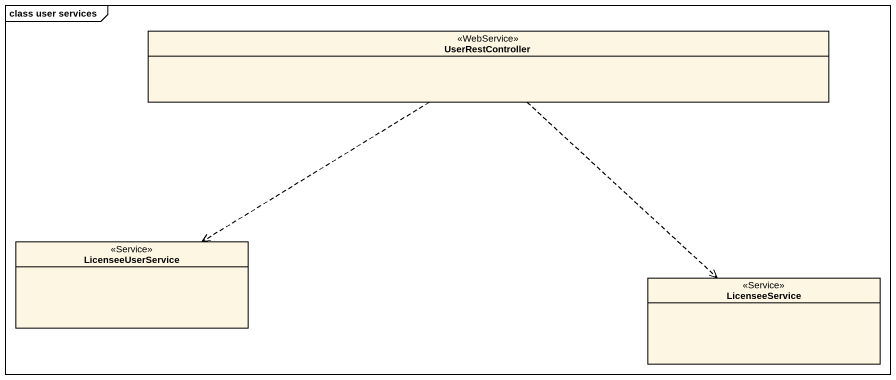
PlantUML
@startuml
mainframe class user services
hide circle
hide empty members
class UserRestController <<WebService>>
class LicenseeUserService <<Service>>
class LicenseeService <<Service>>
UserRestController ..> LicenseeUserService
UserRestController ..> LicenseeService
@enduml
